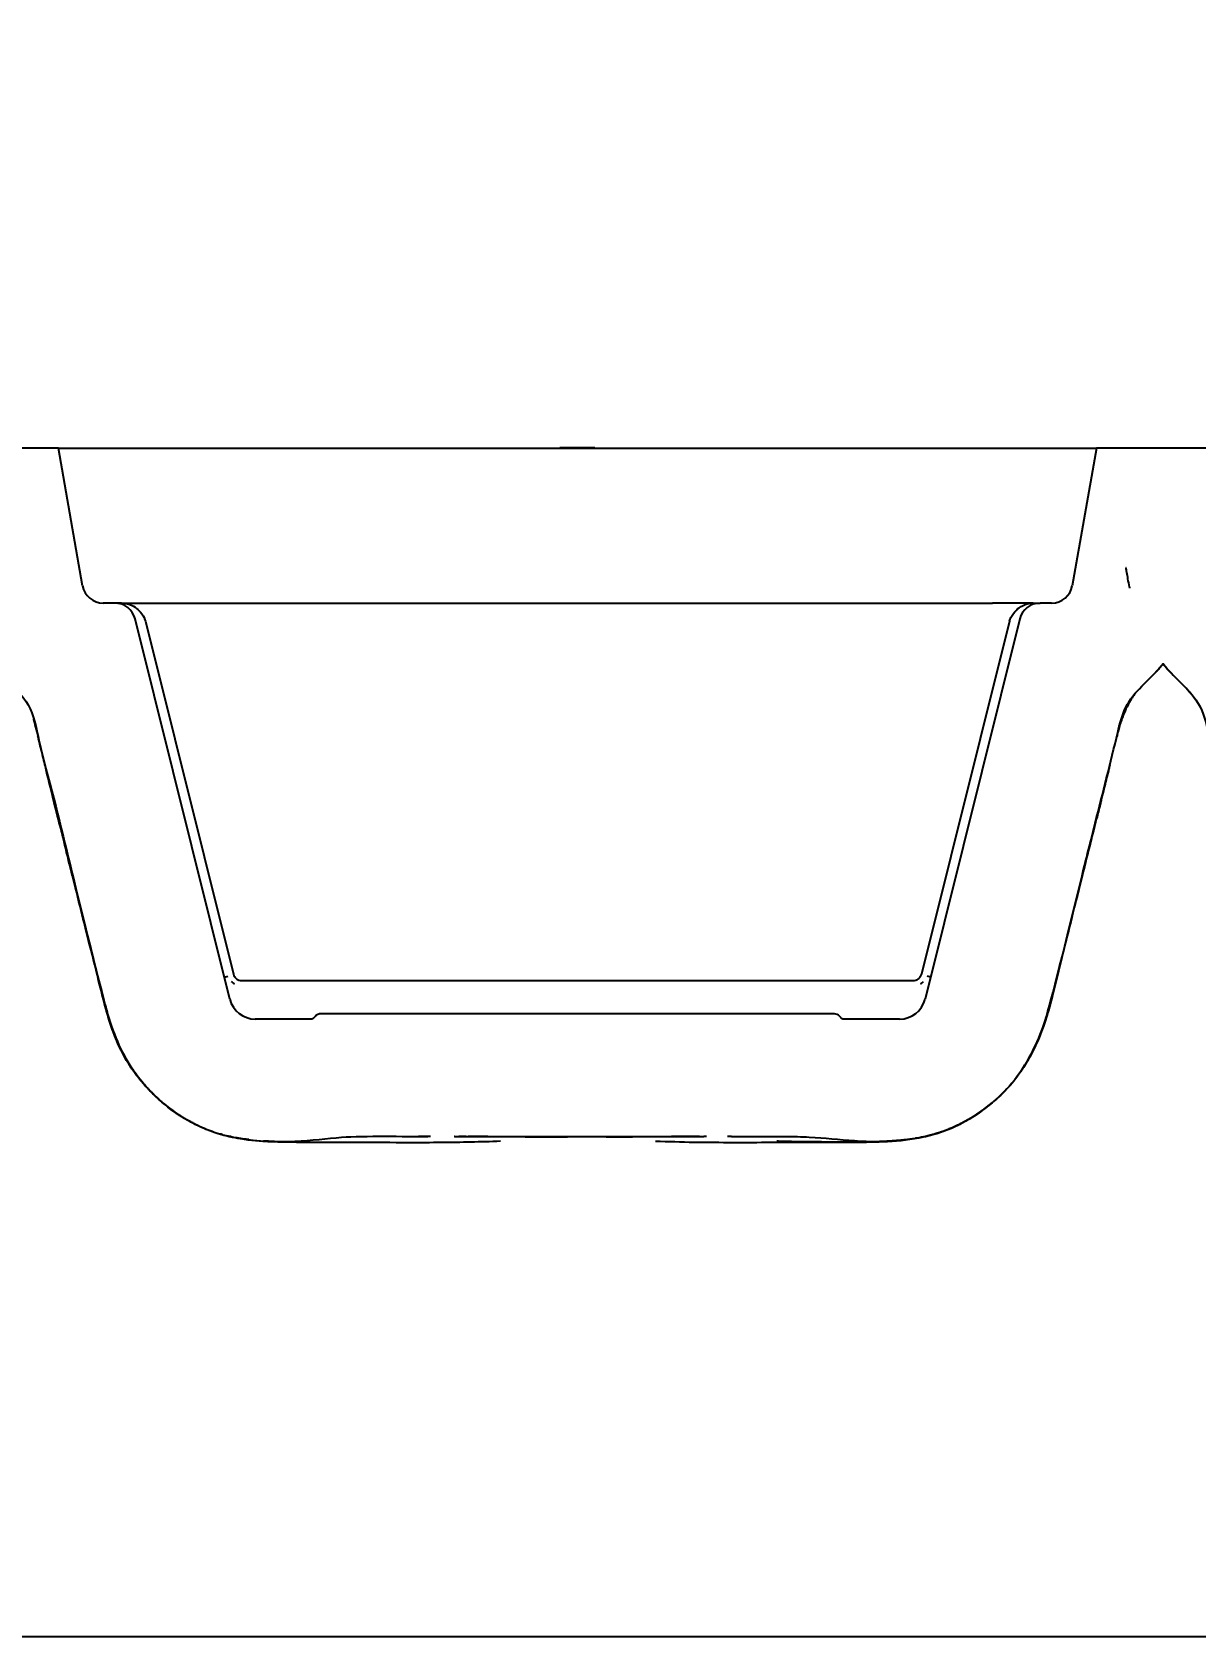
# Model space of a CAD drawing. Header units: millimetres. Extents: x 0 to 1486, y 0 to 1051.
# Drawn here: x 850.29 to 883.58, y 505.32 to 551.23 of the extents above; entities that cross this region are included whole.
import ezdxf

# ---------------------------------------------------------------- set-up
doc = ezdxf.new("R2010")
doc.units = ezdxf.units.MM
doc.header["$LTSCALE"] = 1.25
for name, color, linetype, lineweight, true_color in [('Bemaßungen(DIN)', 7, 'Continuous', 5, 0x262659), ('Schraffur', 7, 'Continuous', 9, 0x1e1e47), ('Sichtbare Kanten(DIN)', 7, 'Continuous', 25, 0x262659)]:
    doc.layers.add(name, color=color, linetype=linetype, lineweight=lineweight, true_color=true_color)
doc.styles.add('Aktuell-DINGroßer Text', font='arial.ttf')
doc.dimstyles.new('STANDARD-DIN', dxfattribs={"dimscale": 1.25, "dimtxt": 5.25, "dimasz": 2.5, "dimexe": 3.175, "dimexo": 0, "dimgap": 0.8, "dimtad": 1, "dimrnd": 1e-08, "dimtxsty": 'Aktuell-DINGroßer Text', "dimcen": 0.09, "dimdle": 10, "dimclrd": 256, "dimclre": 256, "dimclrt": 256, "dimazin": 2, "dimtfac": 0.666667, "dimtmove": 0, "dimatfit": 3, "dimfxl": 1, "dimtolj": 1, "dimlwd": 25, "dimlwe": 25, "dimarcsym": 0})

# ---------------------------------------------------------------- blocks, each defined once
blk = doc.blocks.new('*D134')
at = {"layer": 'Bemaßungen(DIN)', "color": 250, "linetype": 'Continuous', "lineweight": 25, "true_color": 0x3f3f3f, "transparency": 16777216}
for p, q in [((849.138, 539.324), (849.138, 593.293)), ((985.138, 539.324), (985.138, 593.293)), ((852.263, 589.324), (982.013, 589.324))]:
    blk.add_line(p, q, dxfattribs=at)
at = {"layer": 'Bemaßungen(DIN)', "color": 250, "linetype": 'Continuous', "true_color": 0x3f3f3f, "transparency": 16777216}
for points in [[(852.263, 589.845), (852.263, 588.803), (849.138, 589.324)], [(982.013, 589.845), (982.013, 588.803), (985.138, 589.324)]]:
    blk.add_solid(points, dxfattribs=at)
at = {"layer": 'Defpoints', "color": 0, "linetype": 'Continuous', "transparency": 16777216}
for p in [(985.138, 589.324), (849.138, 539.324), (985.138, 539.324)]:
    blk.add_point(p, dxfattribs=at)
at = {"layer": 'Bemaßungen(DIN)', "color": 179, "linetype": 'Continuous', "lineweight": 25, "true_color": 0x262659, "transparency": 16777216, "insert": (910.2, 597.03), "char_height": 6.5625, "attachment_point": 1, "style": 'Aktuell-DINGroßer Text'}
blk.add_mtext('\\A1;136', dxfattribs=at)

msp = doc.modelspace()

# ---------------------------------------------------------------- hatches: boundary and pattern name
at = {"layer": 'Schraffur'}
h = msp.add_hatch(dxfattribs=at)
h.set_pattern_fill('ANSI31', color=256, scale=31.75, style=0)
h.set_pattern_definition([(45, (0, 0), (-2.80633, 2.80633), [])])
h.paths.add_polyline_path([(865.788, 539.324), (865.988, 539.324), (865.988, 539.329), (865.788, 539.329)])

# ---------------------------------------------------------------- linework, layer by layer
at = {"layer": 'Sichtbare Kanten(DIN)'}
for p, q in [((851.038, 539.324), (847.238, 539.324)), ((851.038, 539.324), (851.826, 539.324)), ((851.732, 535.39), (851.038, 539.324)), ((851.826, 539.324), (865.738, 539.324)), ((866.388, 539.334), (865.388, 539.334)), ((865.388, 539.324), (865.388, 539.334)), ((865.738, 539.329), (865.788, 539.329)), ((865.738, 539.324), (865.738, 539.329)), ((865.788, 539.324), (865.738, 539.324)), ((865.988, 539.329), (865.788, 539.329)), ((865.788, 539.329), (865.788, 539.324)), ((865.788, 539.324), (865.988, 539.324)), ((865.988, 539.329), (866.038, 539.329)), ((865.988, 539.324), (865.988, 539.329)), ((866.038, 539.324), (865.988, 539.324)), ((866.038, 539.324), (866.038, 539.329)), ((866.038, 539.324), (879.95, 539.324)), ((866.388, 539.324), (866.388, 539.334)), ((879.95, 539.324), (880.738, 539.324)), ((880.738, 539.324), (880.045, 535.39)), ((884.538, 539.324), (880.738, 539.324)), ((852.651, 534.894), (852.323, 534.894)), ((852.848, 534.894), (852.651, 534.894)), ((852.848, 534.894), (854.009, 534.894)), ((852.848, 534.894), (852.848, 534.894)), ((854.009, 534.894), (877.767, 534.894)), ((878.929, 534.894), (877.767, 534.894)), ((878.929, 534.894), (878.928, 534.894)), ((878.929, 534.894), (879.126, 534.894)), ((879.454, 534.894), (879.126, 534.894)), ((855.945, 523.562), (853.233, 534.439)), ((853.528, 534.379), (856.045, 524.283)), ((878.249, 534.379), (875.732, 524.283)), ((878.544, 534.439), (875.832, 523.562)), ((855.787, 524.194), (855.887, 524.219)), ((875.989, 524.194), (875.889, 524.219)), ((856.287, 524.094), (875.489, 524.094)), ((858.268, 522.994), (856.672, 522.994)), ((873.241, 523.144), (858.536, 523.144)), ((875.104, 522.994), (873.509, 522.994)), ((908.039, 505.324), (791.238, 505.324))]:
    msp.add_line(p, q, dxfattribs=at)
for centre, radius, start, end in [((852.323, 535.494), 0.6, 190, 270), ((879.454, 535.494), 0.6, 270, 350), ((852.651, 534.294), 0.6, 14, 90), ((879.126, 534.294), 0.6, 90, 166), ((856.672, 523.744), 0.75, 194, 270), ((875.104, 523.744), 0.75, 270, 346)]:
    msp.add_arc(centre, radius, start, end, dxfattribs=at)
for centre, major_axis, start_param, end_param in [((856.077, 524.226), (-0.103, 0.228), 1.992369, 2.529584), ((875.699, 524.226), (0.103, 0.228), 3.753602, 4.290815)]:
    msp.add_ellipse(centre, major_axis=major_axis, ratio=0.641959, start_param=start_param, end_param=end_param, dxfattribs=at)
for points, knots in [([(881.691, 535.324), (881.688, 535.334), (881.686, 535.345), (881.667, 535.441), (881.652, 535.516), (881.627, 535.647), (881.617, 535.703), (881.601, 535.79), (881.597, 535.816), (881.589, 535.861), (881.585, 535.88), (881.582, 535.902), (881.581, 535.904), (881.581, 535.906)], [8.2802455, 8.2802455, 8.2802455, 8.2802455, 8.2867226, 8.2867226, 8.3413521, 8.3413521, 8.3822854, 8.3822854, 8.397638, 8.397638, 8.409149, 8.409149, 8.4102282, 8.4102282, 8.4102282, 8.4102282]), ([(852.848, 534.894), (852.917, 534.894), (852.986, 534.884), (853.116, 534.843), (853.177, 534.813), (853.289, 534.735), (853.34, 534.687), (853.439, 534.57), (853.487, 534.498), (853.52, 534.406), (853.524, 534.393), (853.528, 534.379)], [0, 0, 0, 0, 0.0206505, 0.0206505, 0.04066916, 0.04066916, 0.06156667, 0.06156667, 0.08663742, 0.08663742, 0.09083953, 0.09083953, 0.09083953, 0.09083953]), ([(878.249, 534.379), (878.257, 534.414), (878.271, 534.447), (878.308, 534.52), (878.333, 534.558), (878.407, 534.658), (878.464, 534.715), (878.595, 534.812), (878.673, 534.851), (878.811, 534.887), (878.87, 534.894), (878.928, 534.894)], [0.00000111, 0.00000111, 0.00000111, 0.00000111, 0.01070815, 0.01070815, 0.02441214, 0.02441214, 0.04800203, 0.04800203, 0.07335574, 0.07335574, 0.09085667, 0.09085667, 0.09085667, 0.09085667]), ([(849.141, 533.164), (849.324, 532.938), (849.493, 532.77), (849.806, 532.458), (849.974, 532.287), (850.3, 531.797), (850.366, 531.506), (850.523, 530.776), (850.601, 530.466), (850.987, 529.019), (851.26, 527.872), (852.236, 523.906), (852.36, 523.432), (852.64, 522.488), (852.864, 521.978), (853.532, 521.034), (853.968, 520.593), (855.181, 519.808), (855.783, 519.66), (857.388, 519.376), (858.313, 519.555), (859.796, 519.662), (860.941, 519.636), (861.604, 519.637)], [-4.9801344, -4.9801344, -4.9801344, -4.9801344, -4.977648, -4.977648, -4.9747138, -4.9747138, -4.9702324, -4.9702324, -4.9668738, -4.9668738, -4.9544858, -4.9544858, -4.9239441, -4.9239441, -4.8567962, -4.8567962, -4.7928365, -4.7928365, -4.7144892, -4.7144892, -4.4611157, -4.4611157, -4.2614437, -4.2614437, -4.2614437, -4.2614437]), ([(870.291, 519.637), (870.303, 519.637), (870.315, 519.637), (871.664, 519.637), (872.087, 519.644), (873.402, 519.576), (874.185, 519.417), (875.913, 519.619), (876.448, 519.775), (877.329, 520.268), (877.833, 520.601), (878.786, 521.709), (879.068, 522.369), (879.418, 523.377), (879.721, 524.657), (880.502, 527.809), (880.598, 528.182), (880.917, 529.461), (881.142, 530.324), (881.403, 531.437), (881.466, 531.68), (881.816, 532.415), (882.194, 532.6), (882.641, 533.164)], [-3.609915, -3.609915, -3.609915, -3.609915, -3.606126, -3.606126, -3.199998, -3.199998, -2.373221, -2.373221, -1.869336, -1.869336, -1.562938, -1.562938, -1.210807, -1.210807, -0.800152, -0.800152, -0.642527, -0.642527, -0.31323, -0.31323, -0.220499, -0.220499, -0.002297, -0.002297, -0.002297, -0.002297]), ([(882.587, 533.088), (882.57, 533.068), (882.535, 533.028), (882.484, 532.971), (882.469, 532.956), (882.369, 532.851), (882.35, 532.832), (882.321, 532.803), (882.318, 532.8), (882.31, 532.791)], [0, 0, 0, 0, 0.095162, 0.095162, 0.273817, 0.273817, 0.809889, 0.809889, 1.094998, 1.094998, 1.094998, 1.094998]), ([(882.64, 533.152), (882.64, 533.152), (882.64, 533.152), (882.641, 533.158), (882.641, 533.163), (882.641, 533.164)], [12.2755913, 12.2755913, 12.2755913, 12.2755913, 12.3506054, 12.3506054, 12.9651303, 12.9651303, 12.9651303, 12.9651303]), ([(882.641, 533.164), (882.808, 532.957), (882.964, 532.799), (883.263, 532.501), (883.443, 532.324), (883.764, 531.861), (883.841, 531.61), (884.085, 530.506), (884.279, 529.812), (884.809, 527.615), (885.192, 526.124), (885.779, 523.782), (885.854, 523.439), (886.171, 522.409), (886.408, 521.893), (887.11, 520.949), (887.554, 520.522), (888.754, 519.782), (889.348, 519.64), (890.814, 519.414), (891.848, 519.546), (892.852, 519.635), (893.117, 519.642), (894.108, 519.636), (894.606, 519.634), (895.104, 519.633)], [-1.2720852, -1.2720852, -1.2720852, -1.2720852, -1.2651237, -1.2651237, -1.2547613, -1.2547613, -1.2413527, -1.2413527, -1.2178195, -1.2178195, -1.1674984, -1.1674984, -1.1389007, -1.1389007, -1.092955, -1.092955, -1.0501381, -1.0501381, -0.998398, -0.998398, -0.8741346, -0.8741346, -0.7964283, -0.7964283, -0.7177661, -0.7177661, -0.7177661, -0.7177661]), ([(883.106, 532.657), (883.069, 532.694), (882.962, 532.801), (882.889, 532.875), (882.856, 532.906), (882.781, 532.988)], [0, 0, 0, 0, 0.830661, 0.830661, 1.095169, 1.095169, 1.095169, 1.095169]), ([(881.862, 532.333), (881.843, 532.307), (881.823, 532.281), (881.772, 532.208), (881.739, 532.158), (881.664, 532.032), (881.621, 531.951), (881.545, 531.789), (881.511, 531.707), (881.439, 531.515), (881.403, 531.403), (881.364, 531.261), (881.355, 531.23), (881.348, 531.2)], [12.2833561, 12.2833561, 12.2833561, 12.2833561, 12.29975, 12.29975, 12.3234644, 12.3234644, 12.3524494, 12.3524494, 12.3787583, 12.3787583, 12.4139625, 12.4139625, 12.4236431, 12.4236431, 12.4236431, 12.4236431]), ([(881.712, 532.143), (881.624, 532.005), (881.539, 531.83), (881.424, 531.482), (881.393, 531.374), (881.362, 531.26)], [0.20660646, 0.20660646, 0.20660646, 0.20660646, 0.26852566, 0.26852566, 0.29282871, 0.29282871, 0.29282871, 0.29282871]), ([(850.464, 531.047), (850.464, 531.047), (850.464, 531.047), (850.452, 531.098), (850.44, 531.153), (850.406, 531.296), (850.381, 531.397), (850.352, 531.505), (850.343, 531.534), (850.333, 531.569), (850.33, 531.579), (850.328, 531.584), (850.328, 531.585), (850.328, 531.585)], [3.1214054, 3.1214054, 3.1214054, 3.1214054, 3.1214902, 3.1214902, 3.1511716, 3.1511716, 3.1956554, 3.1956554, 3.215812, 3.215812, 3.2302688, 3.2302688, 3.2348622, 3.2348622, 3.2348622, 3.2348622]), ([(881.62, 531.997), (881.62, 531.997), (881.606, 531.97), (881.592, 531.942), (881.589, 531.937), (881.589, 531.937)], [0.0348995, 0.0348995, 0.0348995, 0.0348995, 0.5477265, 0.5477265, 0.6016797, 0.6016797, 0.6016797, 0.6016797]), ([(881.368, 531.284), (881.368, 531.284), (881.341, 531.174), (881.327, 531.113), (881.338, 531.161), (881.335, 531.148), (881.317, 531.068), (881.317, 531.068)], [8.4279959, 8.4279959, 8.4279959, 8.4279959, 8.596289, 8.596289, 8.757303, 8.757303, 8.9450365, 8.9450365, 8.9450365, 8.9450365]), ([(881.391, 531.365), (881.391, 531.365), (881.387, 531.351), (881.373, 531.301), (881.369, 531.284), (881.359, 531.245), (881.349, 531.206), (881.342, 531.178)], [7.9683809, 7.9683809, 7.9683809, 7.9683809, 8.0032187, 8.0032187, 8.0695113, 8.0695113, 8.1563174, 8.1563174, 8.1563174, 8.1563174]), ([(850.497, 530.896), (850.495, 530.909), (850.482, 530.964), (850.471, 531.017), (850.469, 531.024), (850.469, 531.024)], [0, 0, 0, 0, 0.11353, 0.11353, 0.167424, 0.167424, 0.167424, 0.167424]), ([(854.348, 520.347), (854.109, 520.516), (853.879, 520.71), (853.072, 521.543), (852.792, 522.157), (852.428, 523.072), (852.285, 523.724), (851.984, 524.934), (851.902, 525.243), (851.695, 526.068), (851.621, 526.372), (851.452, 527.052), (851.377, 527.351), (851.132, 528.332), (851.122, 528.38), (850.812, 529.624), (850.743, 529.898), (850.618, 530.41), (850.6, 530.485), (850.582, 530.556)], [2.066564, 2.066564, 2.066564, 2.066564, 2.211045, 2.211045, 2.615166, 2.615166, 3.347123, 3.347123, 3.690501, 3.690501, 3.933441, 3.933441, 4.126981, 4.126981, 4.588778, 4.588778, 4.841137, 4.841137, 4.887412, 4.887412, 4.887412, 4.887412]), ([(850.722, 530.011), (850.708, 530.065), (850.696, 530.112), (850.67, 530.209), (850.659, 530.251), (850.653, 530.276), (850.652, 530.279), (850.652, 530.279)], [7.1290737, 7.1290737, 7.1290737, 7.1290737, 7.1574541, 7.1574541, 7.20086735, 7.20086735, 7.21623386, 7.21623386, 7.21623386, 7.21623386]), ([(881.117, 530.255), (881.109, 530.224), (881.101, 530.191), (881.073, 530.076), (881.05, 529.985), (881.008, 529.815), (880.987, 529.733), (880.923, 529.478), (880.88, 529.305), (880.751, 528.794), (880.668, 528.459), (880.5, 527.782), (880.413, 527.434), (880.067, 526.047), (879.805, 525.015), (879.457, 523.575), (879.354, 523.178), (879.087, 522.416), (878.92, 522.047), (878.555, 521.455), (878.374, 521.215), (878.022, 520.836), (877.857, 520.684), (877.651, 520.517), (877.611, 520.486), (877.55, 520.44), (877.527, 520.423), (877.481, 520.389), (877.458, 520.373), (877.422, 520.347), (877.408, 520.337), (877.377, 520.316), (877.363, 520.306), (877.322, 520.279), (877.306, 520.268), (877.261, 520.238), (877.245, 520.228), (877.209, 520.205), (877.2, 520.2), (877.171, 520.182), (877.148, 520.167), (877.102, 520.14), (877.079, 520.126), (877.017, 520.09), (876.977, 520.068), (876.843, 519.995), (876.748, 519.948), (876.402, 519.793), (876.148, 519.709), (875.751, 519.615), (875.611, 519.588), (875.287, 519.538), (875.105, 519.52), (874.832, 519.502), (874.732, 519.497), (874.63, 519.493)], [4.08157, 4.08157, 4.08157, 4.08157, 4.093286, 4.093286, 4.121328, 4.121328, 4.146354, 4.146354, 4.20029, 4.20029, 4.304546, 4.304546, 4.412182, 4.412182, 4.734616, 4.734616, 4.857162, 4.857162, 4.977617, 4.977617, 5.067065, 5.067065, 5.132843, 5.132843, 5.148528, 5.148528, 5.15859, 5.15859, 5.171509, 5.171509, 5.184616, 5.184616, 5.205706, 5.205706, 5.256909, 5.256909, 5.277506, 5.277506, 5.283278, 5.283278, 5.293293, 5.293293, 5.301667, 5.301667, 5.315844, 5.315844, 5.347913, 5.347913, 5.430698, 5.430698, 5.473282, 5.473282, 5.528841, 5.528841, 5.560514, 5.560514, 5.560514, 5.560514]), ([(881.094, 530.166), (881.093, 530.164), (881.093, 530.162), (881.083, 530.122), (881.071, 530.076), (881.05, 529.992), (881.042, 529.959), (881.022, 529.881), (881.01, 529.832), (880.987, 529.744), (880.977, 529.703), (880.952, 529.602), (880.937, 529.541), (880.894, 529.368), (880.866, 529.258), (880.809, 529.026), (880.777, 528.9), (880.746, 528.774)], [1.5704608, 1.5704608, 1.5704608, 1.5704608, 1.571481, 1.571481, 1.5942964, 1.5942964, 1.6062892, 1.6062892, 1.6213371, 1.6213371, 1.6337847, 1.6337847, 1.6529302, 1.6529302, 1.689707, 1.689707, 1.7289509, 1.7289509, 1.7289509, 1.7289509]), ([(854.097, 520.542), (854.051, 520.579), (854.005, 520.618), (853.84, 520.761), (853.724, 520.872), (853.345, 521.275), (853.109, 521.599), (852.683, 522.376), (852.525, 522.842), (852.284, 523.711), (852.191, 524.117), (851.925, 525.19), (851.752, 525.864), (851.411, 527.246), (851.234, 527.947), (851.014, 528.834), (850.969, 529.014), (850.878, 529.383), (850.831, 529.575), (850.753, 529.886), (850.722, 530.006), (850.695, 530.115)], [1.956144, 1.956144, 1.956144, 1.956144, 1.974142, 1.974142, 2.021994, 2.021994, 2.140247, 2.140247, 2.287638, 2.287638, 2.412187, 2.412187, 2.621434, 2.621434, 2.841051, 2.841051, 2.896504, 2.896504, 2.955196, 2.955196, 2.993506, 2.993506, 2.993506, 2.993506]), ([(853.993, 520.629), (853.976, 520.644), (853.957, 520.66), (853.904, 520.708), (853.887, 520.724), (853.849, 520.758), (853.833, 520.773), (853.793, 520.811), (853.769, 520.834), (853.725, 520.878), (853.708, 520.895), (853.674, 520.93), (853.655, 520.949), (853.617, 520.989), (853.598, 521.01), (853.541, 521.072), (853.505, 521.113), (853.406, 521.23), (853.347, 521.303), (853.203, 521.494), (853.123, 521.61), (853.016, 521.785), (852.99, 521.829), (852.91, 521.97), (852.856, 522.073), (852.76, 522.275), (852.715, 522.377), (852.55, 522.788), (852.452, 523.106), (852.331, 523.557), (852.296, 523.695), (852.232, 523.958), (852.201, 524.086), (852.143, 524.325), (852.112, 524.45), (852.038, 524.743), (851.995, 524.913), (851.853, 525.477), (851.754, 525.871), (851.613, 526.438), (851.571, 526.61), (851.492, 526.93), (851.455, 527.079), (851.395, 527.323), (851.371, 527.417), (851.315, 527.64), (851.284, 527.765), (851.229, 527.981), (851.206, 528.072), (851.165, 528.231), (851.148, 528.298), (851.117, 528.421), (851.103, 528.477), (851.077, 528.582), (851.065, 528.633), (851.031, 528.768), (851.011, 528.849), (850.954, 529.085), (850.918, 529.238), (850.868, 529.439), (850.862, 529.463), (850.853, 529.501), (850.85, 529.515), (850.843, 529.541), (850.84, 529.555), (850.83, 529.594), (850.824, 529.618), (850.808, 529.682), (850.799, 529.718), (850.774, 529.815), (850.761, 529.863), (850.738, 529.952), (850.728, 529.988), (850.715, 530.04), (850.71, 530.056), (850.709, 530.061)], [0, 0, 0, 0, 0.082924, 0.082924, 0.113058, 0.113058, 0.130031, 0.130031, 0.146789, 0.146789, 0.155138, 0.155138, 0.163507, 0.163507, 0.171886, 0.171886, 0.188731, 0.188731, 0.222119, 0.222119, 0.275287, 0.275287, 0.292074, 0.292074, 0.325981, 0.325981, 0.359154, 0.359154, 0.459188, 0.459188, 0.501882, 0.501882, 0.540647, 0.540647, 0.579251, 0.579251, 0.631571, 0.631571, 0.753978, 0.753978, 0.807055, 0.807055, 0.85353, 0.85353, 0.882297, 0.882297, 0.924167, 0.924167, 0.955494, 0.955494, 0.976871, 0.976871, 0.993705, 0.993705, 1.01053, 1.01053, 1.043767, 1.043767, 1.103749, 1.103749, 1.111418, 1.111418, 1.115585, 1.115585, 1.119757, 1.119757, 1.128196, 1.128196, 1.144983, 1.144983, 1.178506, 1.178506, 1.21889, 1.21889, 1.258056, 1.258056, 1.258056, 1.258056]), ([(880.869, 529.243), (880.86, 529.206), (880.851, 529.169), (880.809, 528.999), (880.774, 528.863), (880.741, 528.731)], [0.92272042, 0.92272042, 0.92272042, 0.92272042, 0.93418186, 0.93418186, 0.9755324, 0.9755324, 0.9755324, 0.9755324]), ([(880.662, 528.438), (880.654, 528.407), (880.647, 528.377), (880.597, 528.179), (880.556, 528.012), (880.462, 527.639), (880.41, 527.432), (880.26, 526.828), (880.162, 526.43), (879.978, 525.686), (879.889, 525.336), (879.752, 524.799), (879.704, 524.61), (879.598, 524.175), (879.538, 523.918), (879.38, 523.29), (879.271, 522.917), (879.051, 522.358), (878.96, 522.158), (878.737, 521.743), (878.602, 521.531), (878.451, 521.332)], [1.7638097, 1.7638097, 1.7638097, 1.7638097, 1.7734022, 1.7734022, 1.8267571, 1.8267571, 1.8905092, 1.8905092, 2.0134243, 2.0134243, 2.1214921, 2.1214921, 2.1800104, 2.1800104, 2.2581031, 2.2581031, 2.3744723, 2.3744723, 2.4396513, 2.4396513, 2.5160889, 2.5160889, 2.5160889, 2.5160889]), ([(856.045, 524.283), (856.051, 524.257), (856.062, 524.232), (856.091, 524.187), (856.109, 524.167), (856.15, 524.133), (856.173, 524.12), (856.223, 524.101), (856.25, 524.095), (856.28, 524.094), (856.284, 524.094), (856.287, 524.094)], [0, 0, 0, 0, 0.0080009, 0.0080009, 0.01597702, 0.01597702, 0.02393362, 0.02393362, 0.03189668, 0.03189668, 0.03302102, 0.03302102, 0.03302102, 0.03302102]), ([(875.489, 524.094), (875.516, 524.094), (875.543, 524.098), (875.593, 524.115), (875.617, 524.128), (875.66, 524.159), (875.679, 524.179), (875.709, 524.223), (875.721, 524.247), (875.73, 524.276), (875.731, 524.28), (875.732, 524.283)], [0, 0, 0, 0, 0.00800071, 0.00800071, 0.01597675, 0.01597675, 0.02393328, 0.02393328, 0.03189641, 0.03189641, 0.03302102, 0.03302102, 0.03302102, 0.03302102]), ([(858.345, 523.03), (858.34, 523.023), (858.334, 523.018), (858.321, 523.008), (858.314, 523.004), (858.293, 522.996), (858.28, 522.994), (858.268, 522.994)], [-0.008074781, -0.008074781, -0.008074781, -0.008074781, -0.005897965, -0.005897965, -0.003720861, -0.003720861, -0.000004968, -0.000004968, -0.000004968, -0.000004968]), ([(858.381, 523.072), (858.375, 523.065), (858.369, 523.058), (858.357, 523.044), (858.351, 523.037), (858.345, 523.03)], [-0.005590274, -0.005590274, -0.005590274, -0.005590274, -0.002793493, -0.002793493, 0, 0, 0, 0]), ([(858.536, 523.144), (858.519, 523.144), (858.503, 523.142), (858.471, 523.134), (858.456, 523.128), (858.417, 523.108), (858.397, 523.091), (858.381, 523.072)], [-0.01603852, -0.01603852, -0.01603852, -0.01603852, -0.01167072, -0.01167072, -0.00732242, -0.00732242, -0.00000058, -0.00000058, -0.00000058, -0.00000058]), ([(873.395, 523.072), (873.385, 523.085), (873.373, 523.096), (873.347, 523.115), (873.333, 523.123), (873.292, 523.139), (873.266, 523.144), (873.241, 523.144)], [-0.01614553, -0.01614553, -0.01614553, -0.01614553, -0.01179334, -0.01179334, -0.00744309, -0.00744309, -0.00000054, -0.00000054, -0.00000054, -0.00000054]), ([(873.431, 523.03), (873.425, 523.037), (873.419, 523.044), (873.407, 523.058), (873.401, 523.065), (873.395, 523.072)], [-0.005625767, -0.005625767, -0.005625767, -0.005625767, -0.002811066, -0.002811066, -0.000011436, -0.000011436, -0.000011436, -0.000011436]), ([(873.509, 522.994), (873.501, 522.994), (873.493, 522.995), (873.477, 522.999), (873.469, 523.002), (873.45, 523.012), (873.439, 523.02), (873.431, 523.03)], [-0.007980929, -0.007980929, -0.007980929, -0.007980929, -0.005820159, -0.005820159, -0.003652784, -0.003652784, 0, 0, 0, 0]), ([(877.926, 520.754), (877.91, 520.74), (877.895, 520.726), (877.766, 520.61), (877.644, 520.511), (877.513, 520.413), (877.484, 520.392), (877.447, 520.366), (877.437, 520.358), (877.423, 520.348), (877.419, 520.346), (877.419, 520.346)], [2.599478, 2.599478, 2.599478, 2.599478, 2.6072531, 2.6072531, 2.665146, 2.665146, 2.6924007, 2.6924007, 2.7168587, 2.7168587, 2.7443779, 2.7443779, 2.7443779, 2.7443779]), ([(863.684, 519.499), (863.117, 519.479), (862.549, 519.466), (861.697, 519.46), (861.389, 519.458), (860.586, 519.46), (860.09, 519.462), (858.979, 519.464), (858.359, 519.466), (857.173, 519.474), (856.602, 519.491), (855.901, 519.635), (855.753, 519.672), (855.454, 519.765), (855.299, 519.824), (855.046, 519.935), (854.937, 519.989), (854.668, 520.135), (854.508, 520.234), (854.349, 520.347)], [1.4168283, 1.4168283, 1.4168283, 1.4168283, 1.5869388, 1.5869388, 1.6837553, 1.6837553, 1.8308067, 1.8308067, 2.0171283, 2.0171283, 2.1865095, 2.1865095, 2.2319207, 2.2319207, 2.2809947, 2.2809947, 2.3235454, 2.3235454, 2.3860442, 2.3860442, 2.3860442, 2.3860442]), ([(854.91, 520.011), (854.874, 520.029), (854.837, 520.049), (854.793, 520.073), (854.78, 520.08), (854.761, 520.091), (854.753, 520.096), (854.737, 520.105), (854.732, 520.107), (854.729, 520.109), (854.729, 520.109), (854.729, 520.109)], [9.13161669, 9.13161669, 9.13161669, 9.13161669, 9.14407384, 9.14407384, 9.14984164, 9.14984164, 9.15558118, 9.15558118, 9.16706804, 9.16706804, 9.17289362, 9.17289362, 9.17289362, 9.17289362]), ([(877.471, 520.378), (877.225, 520.201), (876.982, 520.058), (876.658, 519.904), (876.576, 519.867), (876.404, 519.798), (876.314, 519.765), (876.078, 519.689), (875.931, 519.649), (875.447, 519.543), (875.102, 519.505), (874.123, 519.456), (873.485, 519.467), (872.373, 519.463), (871.897, 519.463), (871.063, 519.46), (870.696, 519.459), (869.974, 519.46), (869.606, 519.461), (868.858, 519.473), (868.487, 519.485), (868.117, 519.498)], [0, 0, 0, 0, 0.0973932, 0.0973932, 0.1258286, 0.1258286, 0.1545067, 0.1545067, 0.2000918, 0.2000918, 0.3032903, 0.3032903, 0.4944243, 0.4944243, 0.6370453, 0.6370453, 0.7447838, 0.7447838, 0.8617537, 0.8617537, 0.9733958, 0.9733958, 0.9733958, 0.9733958]), ([(877.078, 520.127), (877.078, 520.127), (877.075, 520.126), (877.057, 520.115), (877.026, 520.097), (876.935, 520.047), (876.902, 520.029), (876.832, 519.992), (876.8, 519.976), (876.737, 519.946), (876.708, 519.932), (876.646, 519.903), (876.613, 519.889), (876.545, 519.86), (876.51, 519.845), (876.438, 519.817), (876.402, 519.803), (876.331, 519.777), (876.296, 519.765), (876.199, 519.733), (876.144, 519.717), (876.045, 519.689), (876.001, 519.677), (875.933, 519.661), (875.91, 519.655), (875.886, 519.649)], [0.3708114, 0.3708114, 0.3708114, 0.3708114, 0.3972629, 0.3972629, 0.4478361, 0.4478361, 0.4703288, 0.4703288, 0.4856297, 0.4856297, 0.4971214, 0.4971214, 0.508623, 0.508623, 0.5201359, 0.5201359, 0.5316648, 0.5316648, 0.5432139, 0.5432139, 0.5666072, 0.5666072, 0.589529, 0.589529, 0.6022754, 0.6022754, 0.6022754, 0.6022754]), ([(855.029, 519.952), (855.029, 519.952), (855.029, 519.952), (855.026, 519.953), (855.007, 519.962), (854.976, 519.977)], [9.36376175, 9.36376175, 9.36376175, 9.36376175, 9.36832136, 9.36832136, 9.4183899, 9.4183899, 9.4183899, 9.4183899]), ([(856.483, 519.547), (856.483, 519.547), (856.483, 519.547), (856.479, 519.548), (856.466, 519.549), (856.437, 519.553), (856.42, 519.555), (856.347, 519.565), (856.278, 519.575), (856.14, 519.597), (856.08, 519.608), (855.977, 519.629), (855.939, 519.637), (855.898, 519.647)], [8.9079195, 8.9079195, 8.9079195, 8.9079195, 8.9095216, 8.9095216, 8.9210465, 8.9210465, 8.9336921, 8.9336921, 8.9717893, 8.9717893, 9.0038066, 9.0038066, 9.0208275, 9.0208275, 9.0208275, 9.0208275]), ([(861.685, 519.633), (861.603, 519.633), (861.528, 519.634), (861.417, 519.636), (861.378, 519.636), (861.341, 519.637)], [0, 0, 0, 0, 0.02691813, 0.02691813, 0.04213871, 0.04213871, 0.04213871, 0.04213871]), ([(861.619, 519.637), (861.614, 519.637), (861.61, 519.637), (861.605, 519.637), (861.604, 519.637), (861.604, 519.637), (861.604, 519.637), (861.604, 519.637)], [0.494115758, 0.494115758, 0.494115758, 0.494115758, 0.498271529, 0.498271529, 0.498321616, 0.498321616, 0.498337857, 0.498337857, 0.498337857, 0.498337857]), ([(862.372, 519.638), (862.372, 519.638), (862.372, 519.638), (862.372, 519.638), (862.372, 519.638), (862.371, 519.638), (862.37, 519.638), (862.368, 519.638), (862.366, 519.638), (862.363, 519.638), (862.362, 519.638), (862.36, 519.638)], [0, 0, 0, 0, 0.000020531, 0.000020531, 0.000047598, 0.000047598, 0.000625037, 0.000625037, 0.002164912, 0.002164912, 0.003273401, 0.003273401, 0.003273401, 0.003273401]), ([(862.372, 519.638), (863.195, 519.638), (864.226, 519.636), (866.408, 519.636), (867.529, 519.636), (869.026, 519.637), (869.285, 519.637), (869.5, 519.637)], [-4.1919136, -4.1919136, -4.1919136, -4.1919136, -3.9892009, -3.9892009, -3.7752429, -3.7752429, -3.703462, -3.703462, -3.703462, -3.703462]), ([(864.506, 519.622), (864.213, 519.623), (863.922, 519.622), (863.413, 519.624), (863.195, 519.625), (862.901, 519.629), (862.826, 519.63), (862.721, 519.632), (862.69, 519.632), (862.632, 519.633), (862.606, 519.633), (862.56, 519.634), (862.54, 519.635), (862.51, 519.635), (862.499, 519.635), (862.49, 519.635)], [0, 0, 0, 0, 0.0877127, 0.0877127, 0.1534415, 0.1534415, 0.1757556, 0.1757556, 0.1853792, 0.1853792, 0.194232, 0.194232, 0.2031005, 0.2031005, 0.2099218, 0.2099218, 0.2099218, 0.2099218]), ([(863.329, 519.637), (863.254, 519.637), (863.179, 519.637), (863.047, 519.637), (862.988, 519.637), (862.873, 519.637), (862.818, 519.637), (862.763, 519.637)], [2.50463181, 2.50463181, 2.50463181, 2.50463181, 2.52724839, 2.52724839, 2.54466133, 2.54466133, 2.56171243, 2.56171243, 2.56171243, 2.56171243]), ([(869.376, 519.635), (869.376, 519.635), (869.346, 519.635), (869.281, 519.634), (869.257, 519.634), (869.206, 519.634), (869.184, 519.633), (869.135, 519.633), (869.108, 519.632), (869.023, 519.631), (868.961, 519.63), (868.843, 519.629), (868.785, 519.628), (868.559, 519.626), (868.392, 519.625), (867.725, 519.622), (867.212, 519.622), (865.973, 519.623), (865.239, 519.622), (864.506, 519.622)], [1.0869726, 1.0869726, 1.0869726, 1.0869726, 1.1240369, 1.1240369, 1.139494, 1.139494, 1.148342, 1.148342, 1.1572074, 1.1572074, 1.1750895, 1.1750895, 1.1926497, 1.1926497, 1.2437923, 1.2437923, 1.3957713, 1.3957713, 1.6157267, 1.6157267, 1.6157267, 1.6157267]), ([(869.58, 519.637), (869.58, 519.637), (869.57, 519.637), (869.54, 519.637), (869.522, 519.637), (869.501, 519.637), (869.501, 519.637), (869.501, 519.637), (869.501, 519.637), (869.501, 519.637), (869.501, 519.637), (869.5, 519.637)], [0.95297569, 0.95297569, 0.95297569, 0.95297569, 0.97744718, 0.97744718, 0.99547534, 0.99547534, 0.99563978, 0.99563978, 0.99572191, 0.99572191, 0.99576297, 0.99576297, 0.99576297, 0.99576297]), ([(870.291, 519.637), (870.291, 519.637), (870.291, 519.637), (870.29, 519.637), (870.29, 519.637), (870.29, 519.637), (870.29, 519.637), (870.29, 519.637), (870.29, 519.637), (870.289, 519.637), (870.288, 519.637), (870.278, 519.637), (870.27, 519.637), (870.252, 519.637), (870.243, 519.637), (870.216, 519.637), (870.202, 519.637), (870.184, 519.637), (870.18, 519.637), (870.18, 519.637)], [0, 0, 0, 0, 0.0000191, 0.0000191, 0.00005731, 0.00005731, 0.00013372, 0.00013372, 0.00028655, 0.00028655, 0.00083321, 0.00083321, 0.00666603, 0.00666603, 0.01444543, 0.01444543, 0.03068981, 0.03068981, 0.04598688, 0.04598688, 0.04598688, 0.04598688]), ([(875.886, 519.649), (875.779, 519.625), (875.67, 519.604), (875.587, 519.589), (875.571, 519.587), (875.556, 519.584), (875.553, 519.584), (875.553, 519.584)], [0, 0, 0, 0, 0.05744207, 0.05744207, 0.07398676, 0.07398676, 0.08441126, 0.08441126, 0.08441126, 0.08441126]), ([(876.199, 519.734), (876.199, 519.734), (876.199, 519.734), (876.197, 519.734), (876.172, 519.726), (876.124, 519.712)], [0.35692456, 0.35692456, 0.35692456, 0.35692456, 0.35842872, 0.35842872, 0.41707384, 0.41707384, 0.41707384, 0.41707384]), ([(857.581, 519.481), (857.548, 519.482), (857.514, 519.482), (857.448, 519.483), (857.416, 519.484), (857.33, 519.486), (857.275, 519.488), (857.181, 519.492), (857.14, 519.494), (857.058, 519.498), (857.019, 519.5), (856.957, 519.504), (856.932, 519.506), (856.909, 519.508)], [0, 0, 0, 0, 0.01075249, 0.01075249, 0.02040322, 0.02040322, 0.03655235, 0.03655235, 0.05031192, 0.05031192, 0.06628786, 0.06628786, 0.07713019, 0.07713019, 0.07713019, 0.07713019]), ([(857.151, 519.496), (857.151, 519.496), (857.151, 519.496), (857.149, 519.496), (857.14, 519.497), (857.12, 519.497)], [0.38590046, 0.38590046, 0.38590046, 0.38590046, 0.38989904, 0.38989904, 0.43130363, 0.43130363, 0.43130363, 0.43130363]), ([(858.209, 519.49), (858.209, 519.49), (858.202, 519.49), (858.171, 519.489), (858.144, 519.489), (858.071, 519.487), (858.028, 519.486), (857.908, 519.483), (857.836, 519.482), (857.7, 519.481), (857.643, 519.481), (857.581, 519.481)], [0.4460299, 0.4460299, 0.4460299, 0.4460299, 0.4786749, 0.4786749, 0.5158229, 0.5158229, 0.5451277, 0.5451277, 0.5764071, 0.5764071, 0.5965049, 0.5965049, 0.5965049, 0.5965049]), ([(874.058, 519.483), (874.046, 519.483), (874.035, 519.483), (873.876, 519.482), (873.736, 519.481), (873.527, 519.48), (873.453, 519.479), (873.338, 519.479), (873.298, 519.479), (873.199, 519.478), (873.137, 519.478), (873.035, 519.479), (872.993, 519.479), (872.897, 519.479), (872.845, 519.48), (872.697, 519.481), (872.607, 519.482), (872.347, 519.484), (872.178, 519.486), (871.91, 519.491), (871.805, 519.494), (871.676, 519.498), (871.636, 519.499), (871.598, 519.5), (871.59, 519.501), (871.59, 519.501)], [5.6182342, 5.6182342, 5.6182342, 5.6182342, 5.6216092, 5.6216092, 5.666364, 5.666364, 5.6904037, 5.6904037, 5.7022727, 5.7022727, 5.7203436, 5.7203436, 5.7346564, 5.7346564, 5.7547234, 5.7547234, 5.7943361, 5.7943361, 5.8574511, 5.8574511, 5.8983958, 5.8983958, 5.9237982, 5.9237982, 5.9407826, 5.9407826, 5.9407826, 5.9407826]), ([(874.12, 519.483), (874.038, 519.483), (873.969, 519.484), (873.819, 519.486), (873.749, 519.487), (873.667, 519.489), (873.647, 519.489), (873.647, 519.489)], [0, 0, 0, 0, 0.0363203, 0.0363203, 0.089709, 0.089709, 0.1451359, 0.1451359, 0.1451359, 0.1451359]), ([(875.273, 519.544), (875.273, 519.544), (875.27, 519.544), (875.252, 519.542), (875.231, 519.539), (875.165, 519.532), (875.116, 519.527), (875.005, 519.517), (874.947, 519.513), (874.846, 519.505), (874.801, 519.502), (874.72, 519.498), (874.688, 519.496), (874.626, 519.493), (874.596, 519.492), (874.547, 519.49), (874.528, 519.489), (874.48, 519.487), (874.449, 519.486), (874.391, 519.485), (874.363, 519.484), (874.302, 519.483), (874.27, 519.483), (874.196, 519.483), (874.156, 519.483), (874.12, 519.483)], [0.4281235, 0.4281235, 0.4281235, 0.4281235, 0.4390993, 0.4390993, 0.4597937, 0.4597937, 0.4935078, 0.4935078, 0.5254605, 0.5254605, 0.5494583, 0.5494583, 0.5625716, 0.5625716, 0.572769, 0.572769, 0.5784922, 0.5784922, 0.5874555, 0.5874555, 0.5962079, 0.5962079, 0.6073885, 0.6073885, 0.6236891, 0.6236891, 0.6236891, 0.6236891])]:
    msp.add_open_spline(points, degree=3, knots=knots, dxfattribs=at)
for points in [[(882.64, 533.152), (882.622, 533.13), (882.605, 533.108), (882.587, 533.088)], [(882.781, 532.988), (882.735, 533.038), (882.688, 533.092), (882.64, 533.152)], [(883.577, 532.115), (883.486, 532.255), (883.38, 532.379), (883.253, 532.51)], [(850.465, 531.042), (850.461, 531.059), (850.457, 531.075), (850.453, 531.09)], [(850.575, 530.589), (850.537, 530.744), (850.503, 530.882), (850.473, 531.005)], [(856.045, 524.283), (856.045, 524.283), (856.045, 524.283), (856.045, 524.283)], [(875.732, 524.283), (875.732, 524.283), (875.732, 524.283), (875.732, 524.283)], [(856.287, 524.094), (856.287, 524.094), (856.287, 524.094), (856.287, 524.094)], [(875.489, 524.094), (875.489, 524.094), (875.489, 524.094), (875.489, 524.094)], [(877.882, 520.714), (877.877, 520.71), (877.875, 520.708), (877.875, 520.708)], [(855.735, 519.688), (855.697, 519.698), (855.677, 519.704), (855.677, 519.704)], [(869.178, 519.635), (868.978, 519.637), (868.776, 519.638), (868.576, 519.636)], [(874.723, 519.499), (874.68, 519.497), (874.661, 519.496), (874.661, 519.496)]]:
    msp.add_open_spline(points, degree=3, dxfattribs=at)

# ---------------------------------------------------------------- dimensions: what is measured, and where the dimension line sits
at = {"layer": 'Bemaßungen(DIN)', "color": 250, "linetype": 'Continuous', "lineweight": 25, "true_color": 0x3f3f3f}
dim = msp.add_linear_dim(base=(985.138, 589.324), p1=(849.138, 539.324), p2=(985.138, 539.324), angle=180, dimstyle='STANDARD-DIN', override={"dimgap": 0.8, "dimdec": 2, "dimtol": 0, "dimlim": 0, "dimtp": 0, "dimtm": 0, "dimtdec": 2, "dimtofl": 0, "dimatfit": 1}, dxfattribs=at)
dim.commit()
dim.dimension.update_dxf_attribs({"geometry": '*D134', "text_midpoint": (917.138, 589.324), "dimtype": 160})

doc.saveas('drawing.dxf')
